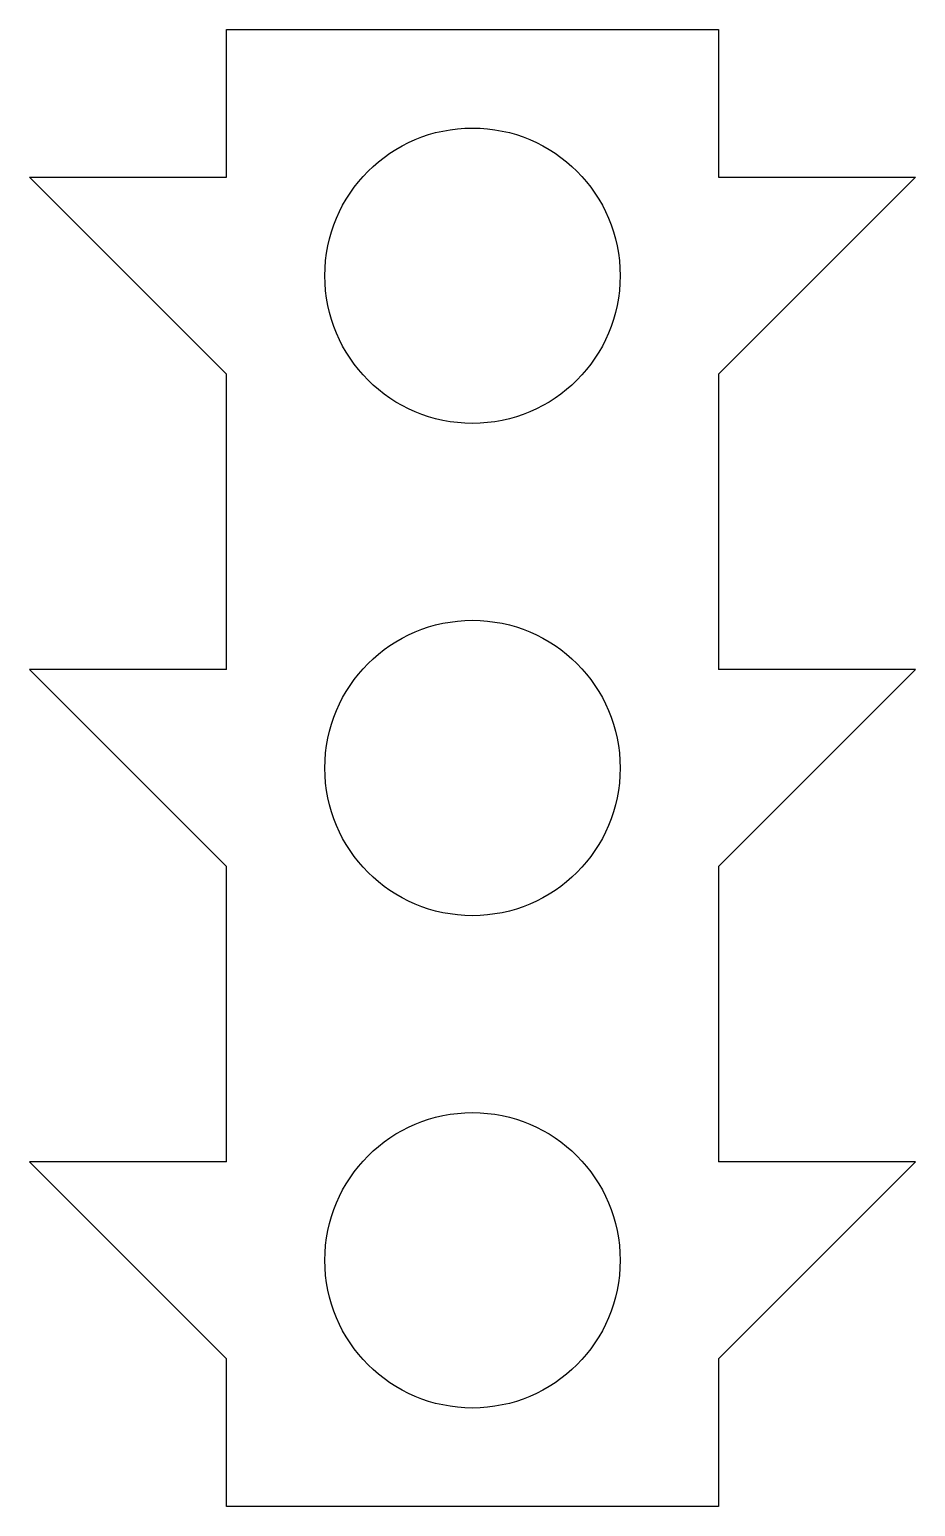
# Model space of a CAD drawing. Extents: x -0.9 to 0.9, y 0 to 3.
import ezdxf

# ---------------------------------------------------------------- set-up
doc = ezdxf.new("R2010")
doc.units = 0
doc.layers.get('0').update_dxf_attribs({"linetype": 'CONTINUOUS'})

msp = doc.modelspace()

# ---------------------------------------------------------------- linework, layer by layer
at = {"color": 0}
for p, q in [((-0.5, 3), (0.5, 3)), ((-0.5, 2.7), (-0.5, 3)), ((0.5, 3), (0.5, 2.7)), ((-0.9, 2.7), (-0.5, 2.7)), ((-0.9, 2.7), (-0.5, 2.3)), ((0.9, 2.7), (0.5, 2.3)), ((0.5, 2.7), (0.9, 2.7)), ((-0.5, 1.7), (-0.5, 2.3)), ((0.5, 2.3), (0.5, 1.7)), ((-0.9, 1.7), (-0.5, 1.3)), ((-0.5, 1.7), (-0.9, 1.7)), ((0.9, 1.7), (0.5, 1.7)), ((0.9, 1.7), (0.5, 1.3)), ((-0.5, 0.7), (-0.5, 1.3)), ((0.5, 1.3), (0.5, 0.7)), ((-0.9, 0.7), (-0.5, 0.3)), ((-0.5, 0.7), (-0.9, 0.7)), ((0.9, 0.7), (0.5, 0.7)), ((0.9, 0.7), (0.5, 0.3)), ((-0.5, 0), (-0.5, 0.3)), ((0.5, 0.3), (0.5, 0)), ((0.5, 0), (-0.5, 0))]:
    msp.add_line(p, q, dxfattribs=at)
for centre in [(0, 2.5), (0, 1.5), (0, 0.5)]:
    msp.add_circle(centre, 0.3, dxfattribs=at)

doc.saveas('drawing.dxf')
